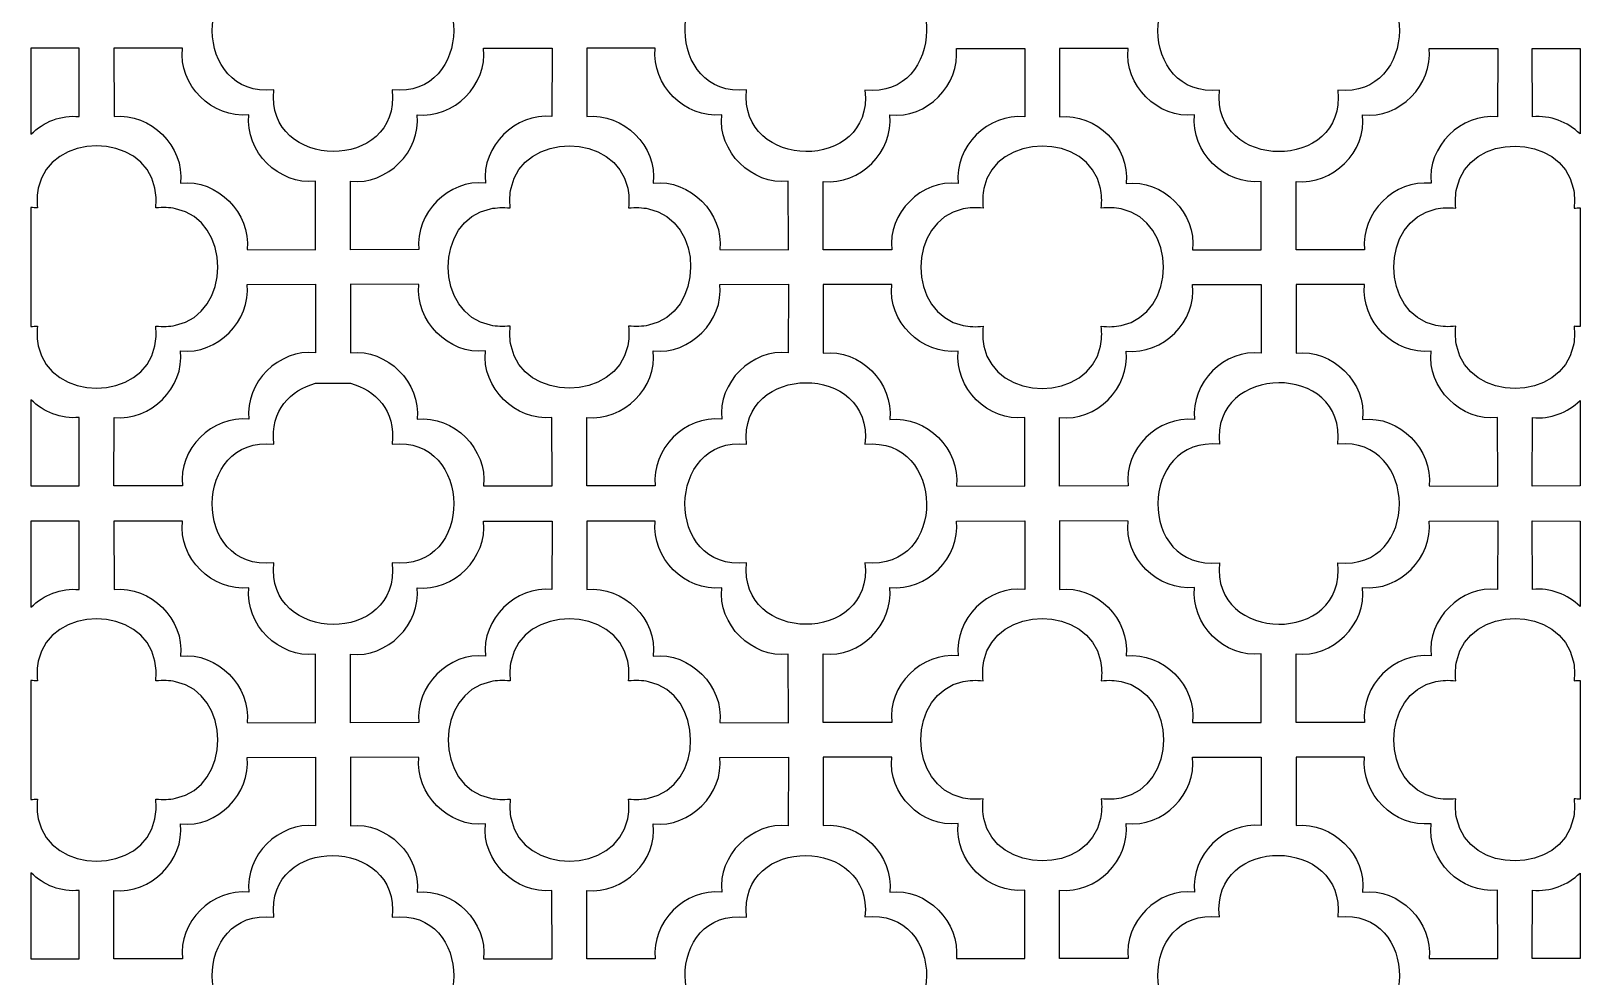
# Model space of a CAD drawing. Header units: centimetres. Extents: x -88 to 88, y -96 to 96.
# Drawn here: x -87.7 to -7.7, y -0.8 to 48.1 of the extents above; entities that cross this region are included whole.
import ezdxf

# ---------------------------------------------------------------- set-up
doc = ezdxf.new("R2010")
doc.units = ezdxf.units.CM
doc.header["$MEASUREMENT"] = 0
doc.layers.add('layer 1', color=7, linetype='Continuous')

msp = doc.modelspace()

# ---------------------------------------------------------------- linework, layer by layer
at = {"layer": 'layer 1', "color": 177}
for points, knots in [([(-69.05306, 45.06024), (-64.86913, 44.6148), (-64.76237, 51.61286), (-69.05303, 51.15606), (-69.05303, 51.15606), (-68.59581, 55.4509), (-75.61622, 55.3413), (-75.17057, 51.15509), (-75.17057, 51.15509), (-79.46084, 51.61185), (-79.35422, 44.6158), (-75.1706, 45.06121), (-75.1706, 45.06121), (-75.61625, 40.87498), (-68.59584, 40.7654), (-69.05306, 45.06024)], [0, 0, 0, 0, 0.2, 0.2, 0.2, 0.2, 0.4, 0.4, 0.4, 0.4, 0.6, 0.6, 0.6, 0.6, 1, 1, 1, 1]), ([(-44.62235, 45.04892), (-40.43472, 44.60309), (-40.32764, 51.62461), (-44.62232, 51.16738), (-44.62232, 51.16738), (-44.1642, 55.47062), (-51.18381, 55.33546), (-50.73889, 51.15606), (-50.73889, 51.15606), (-55.0295, 51.61286), (-54.92285, 44.6148), (-50.73892, 45.06024), (-50.73892, 45.06024), (-51.18386, 40.88083), (-44.16423, 40.74567), (-44.62235, 45.04892)], [0, 0, 0, 0, 0.2, 0.2, 0.2, 0.2, 0.4, 0.4, 0.4, 0.4, 0.6, 0.6, 0.6, 0.6, 1, 1, 1, 1]), ([(-20.19064, 51.16641), (-19.73359, 55.45965), (-26.75396, 55.35481), (-26.30818, 51.16738), (-26.30818, 51.16738), (-30.60281, 51.62461), (-30.49586, 44.60309), (-26.30821, 45.04892), (-26.30821, 45.04892), (-26.754, 40.86144), (-19.73362, 40.75666), (-20.19067, 45.04989), (-20.19067, 45.04989), (-16.00335, 44.6041), (-15.89631, 51.62361), (-20.19064, 51.16641)], [0, 0, 0, 0, 0.2, 0.2, 0.2, 0.2, 0.4, 0.4, 0.4, 0.4, 0.6, 0.6, 0.6, 0.6, 1, 1, 1, 1]), ([(-87.71752, 42.76727), (-87.71752, 42.76727), (-87.71752, 47.2164), (-87.71752, 47.2164), (-87.71752, 47.2164), (-87.71752, 47.2164), (-85.22196, 47.22044), (-85.22196, 47.22044), (-85.22196, 47.22044), (-85.22196, 47.22044), (-85.22769, 43.67915), (-85.22769, 43.67915), (-85.22769, 43.67915), (-86.16437, 43.78184), (-87.0691, 43.40535), (-87.71752, 42.76727)], [0, 0, 0, 0, 0.2, 0.2, 0.2, 0.2, 0.4, 0.4, 0.4, 0.4, 0.6, 0.6, 0.6, 0.6, 1, 1, 1, 1]), ([(-73.01206, 36.79913), (-73.01206, 36.79913), (-76.55336, 36.80485), (-76.55336, 36.80485), (-76.55336, 36.80485), (-76.34638, 38.69269), (-78.08597, 40.45074), (-79.99032, 40.24223), (-79.99032, 40.24223), (-79.78179, 42.14657), (-81.53981, 43.88613), (-83.42765, 43.67915), (-83.42765, 43.67915), (-83.42765, 43.67915), (-83.43338, 47.22044), (-83.43338, 47.22044), (-83.43338, 47.22044), (-83.43338, 47.22044), (-79.89208, 47.21472), (-79.89208, 47.21472), (-79.89208, 47.21472), (-80.09906, 45.32688), (-78.3595, 43.56886), (-76.45516, 43.77739), (-76.45516, 43.77739), (-76.66367, 41.87304), (-74.90566, 40.13348), (-73.01782, 40.34046), (-73.01782, 40.34046), (-73.01782, 40.34046), (-73.01206, 36.79913), (-73.01206, 36.79913)], [0, 0, 0, 0, 0.11111111, 0.11111111, 0.11111111, 0.11111111, 0.22222222, 0.22222222, 0.22222222, 0.22222222, 0.33333333, 0.33333333, 0.33333333, 0.33333333, 0.44444444, 0.44444444, 0.44444444, 0.44444444, 0.55555556, 0.55555556, 0.55555556, 0.55555556, 0.66666667, 0.66666667, 0.66666667, 0.66666667, 0.77777778, 0.77777778, 0.77777778, 0.77777778, 1, 1, 1, 1]), ([(-71.2116, 36.79816), (-71.2116, 36.79816), (-67.6703, 36.80388), (-67.6703, 36.80388), (-67.6703, 36.80388), (-67.87728, 38.69172), (-66.13769, 40.44977), (-64.23334, 40.24126), (-64.23334, 40.24126), (-64.44187, 42.1456), (-62.68385, 43.88516), (-60.79601, 43.67818), (-60.79601, 43.67818), (-60.79601, 43.67818), (-60.79028, 47.21947), (-60.79028, 47.21947), (-60.79028, 47.21947), (-60.79028, 47.21947), (-64.33158, 47.21375), (-64.33158, 47.21375), (-64.33158, 47.21375), (-64.1246, 45.32591), (-65.86416, 43.56789), (-67.7685, 43.77642), (-67.7685, 43.77642), (-67.55999, 41.87207), (-69.318, 40.13251), (-71.20584, 40.33949), (-71.20584, 40.33949), (-71.20584, 40.33949), (-71.2116, 36.79816), (-71.2116, 36.79816)], [0, 0, 0, 0, 0.11111111, 0.11111111, 0.11111111, 0.11111111, 0.22222222, 0.22222222, 0.22222222, 0.22222222, 0.33333333, 0.33333333, 0.33333333, 0.33333333, 0.44444444, 0.44444444, 0.44444444, 0.44444444, 0.55555556, 0.55555556, 0.55555556, 0.55555556, 0.66666667, 0.66666667, 0.66666667, 0.66666667, 0.77777778, 0.77777778, 0.77777778, 0.77777778, 1, 1, 1, 1]), ([(-48.58038, 36.79816), (-48.58038, 36.79816), (-52.12168, 36.80388), (-52.12168, 36.80388), (-52.12168, 36.80388), (-51.9147, 38.69172), (-53.65429, 40.44977), (-55.55864, 40.24126), (-55.55864, 40.24126), (-55.35011, 42.1456), (-57.10813, 43.88516), (-58.99597, 43.67818), (-58.99597, 43.67818), (-58.99597, 43.67818), (-59.0017, 47.21947), (-59.0017, 47.21947), (-59.0017, 47.21947), (-59.0017, 47.21947), (-55.4604, 47.21375), (-55.4604, 47.21375), (-55.4604, 47.21375), (-55.66738, 45.32591), (-53.92782, 43.56789), (-52.02348, 43.77642), (-52.02348, 43.77642), (-52.23199, 41.87207), (-50.47398, 40.13251), (-48.58614, 40.33949), (-48.58614, 40.33949), (-48.58614, 40.33949), (-48.58038, 36.79816), (-48.58038, 36.79816)], [0, 0, 0, 0, 0.11111111, 0.11111111, 0.11111111, 0.11111111, 0.22222222, 0.22222222, 0.22222222, 0.22222222, 0.33333333, 0.33333333, 0.33333333, 0.33333333, 0.44444444, 0.44444444, 0.44444444, 0.44444444, 0.55555556, 0.55555556, 0.55555556, 0.55555556, 0.66666667, 0.66666667, 0.66666667, 0.66666667, 0.77777778, 0.77777778, 0.77777778, 0.77777778, 1, 1, 1, 1]), ([(-46.78089, 36.78684), (-46.78089, 36.78684), (-43.23959, 36.79256), (-43.23959, 36.79256), (-43.23959, 36.79256), (-43.44657, 38.6804), (-41.70698, 40.43845), (-39.80263, 40.22994), (-39.80263, 40.22994), (-40.01116, 42.13428), (-38.25314, 43.87384), (-36.3653, 43.66686), (-36.3653, 43.66686), (-36.3653, 43.66686), (-36.35957, 47.20815), (-36.35957, 47.20815), (-36.35957, 47.20815), (-36.35957, 47.20815), (-39.90087, 47.20243), (-39.90087, 47.20243), (-39.90087, 47.20243), (-39.69389, 45.31459), (-41.43345, 43.55657), (-43.33779, 43.7651), (-43.33779, 43.7651), (-43.12928, 41.86075), (-44.88729, 40.12119), (-46.77513, 40.32817), (-46.77513, 40.32817), (-46.77513, 40.32817), (-46.78089, 36.78684), (-46.78089, 36.78684)], [0, 0, 0, 0, 0.11111111, 0.11111111, 0.11111111, 0.11111111, 0.22222222, 0.22222222, 0.22222222, 0.22222222, 0.33333333, 0.33333333, 0.33333333, 0.33333333, 0.44444444, 0.44444444, 0.44444444, 0.44444444, 0.55555556, 0.55555556, 0.55555556, 0.55555556, 0.66666667, 0.66666667, 0.66666667, 0.66666667, 0.77777778, 0.77777778, 0.77777778, 0.77777778, 1, 1, 1, 1]), ([(-24.14967, 36.78684), (-24.14967, 36.78684), (-27.69097, 36.79256), (-27.69097, 36.79256), (-27.69097, 36.79256), (-27.48399, 38.6804), (-29.22358, 40.43845), (-31.12793, 40.22994), (-31.12793, 40.22994), (-30.9194, 42.13428), (-32.67742, 43.87384), (-34.56526, 43.66686), (-34.56526, 43.66686), (-34.56526, 43.66686), (-34.57099, 47.20815), (-34.57099, 47.20815), (-34.57099, 47.20815), (-34.57099, 47.20815), (-31.02969, 47.20243), (-31.02969, 47.20243), (-31.02969, 47.20243), (-31.23667, 45.31459), (-29.49711, 43.55657), (-27.59277, 43.7651), (-27.59277, 43.7651), (-27.80128, 41.86075), (-26.04327, 40.12119), (-24.15543, 40.32817), (-24.15543, 40.32817), (-24.15543, 40.32817), (-24.14967, 36.78684), (-24.14967, 36.78684)], [0, 0, 0, 0, 0.11111111, 0.11111111, 0.11111111, 0.11111111, 0.22222222, 0.22222222, 0.22222222, 0.22222222, 0.33333333, 0.33333333, 0.33333333, 0.33333333, 0.44444444, 0.44444444, 0.44444444, 0.44444444, 0.55555556, 0.55555556, 0.55555556, 0.55555556, 0.66666667, 0.66666667, 0.66666667, 0.66666667, 0.77777778, 0.77777778, 0.77777778, 0.77777778, 1, 1, 1, 1]), ([(-22.34921, 36.78781), (-22.34921, 36.78781), (-18.80791, 36.79353), (-18.80791, 36.79353), (-18.80791, 36.79353), (-19.01489, 38.68137), (-17.2753, 40.43942), (-15.37095, 40.23091), (-15.37095, 40.23091), (-15.57948, 42.13525), (-13.82146, 43.87481), (-11.93362, 43.66783), (-11.93362, 43.66783), (-11.93362, 43.66783), (-11.92789, 47.20912), (-11.92789, 47.20912), (-11.92789, 47.20912), (-11.92789, 47.20912), (-15.46919, 47.2034), (-15.46919, 47.2034), (-15.46919, 47.2034), (-15.26221, 45.31556), (-17.00177, 43.55754), (-18.90611, 43.76607), (-18.90611, 43.76607), (-18.6976, 41.86172), (-20.45561, 40.12216), (-22.34345, 40.32914), (-22.34345, 40.32914), (-22.34345, 40.32914), (-22.34921, 36.78781), (-22.34921, 36.78781)], [0, 0, 0, 0, 0.11111111, 0.11111111, 0.11111111, 0.11111111, 0.22222222, 0.22222222, 0.22222222, 0.22222222, 0.33333333, 0.33333333, 0.33333333, 0.33333333, 0.44444444, 0.44444444, 0.44444444, 0.44444444, 0.55555556, 0.55555556, 0.55555556, 0.55555556, 0.66666667, 0.66666667, 0.66666667, 0.66666667, 0.77777778, 0.77777778, 0.77777778, 0.77777778, 1, 1, 1, 1]), ([(-7.6736, 42.78494), (-7.6736, 42.78494), (-7.67359, 47.20513), (-7.67359, 47.20513), (-7.67359, 47.20513), (-7.67359, 47.20513), (-10.13931, 47.20912), (-10.13931, 47.20912), (-10.13931, 47.20912), (-10.13931, 47.20912), (-10.13358, 43.66783), (-10.13358, 43.66783), (-10.13358, 43.66783), (-9.21119, 43.76895), (-8.31978, 43.40538), (-7.6736, 42.78494)], [0, 0, 0, 0, 0.2, 0.2, 0.2, 0.2, 0.4, 0.4, 0.4, 0.4, 0.6, 0.6, 0.6, 0.6, 1, 1, 1, 1]), ([(-87.71752, 32.83126), (-87.71752, 32.83126), (-87.71752, 38.97867), (-87.71752, 38.97867), (-87.71752, 38.97867), (-87.60846, 38.97683), (-87.49635, 38.96992), (-87.3812, 38.95767), (-87.3812, 38.95767), (-87.42102, 39.33165), (-87.40426, 39.6735), (-87.34115, 39.98338), (-87.34115, 39.98338), (-86.74925, 42.88975), (-81.91012, 42.90948), (-81.31419, 39.98338), (-81.31419, 39.98338), (-81.25108, 39.6735), (-81.23432, 39.33165), (-81.27414, 38.95767), (-81.27414, 38.95767), (-80.89915, 38.99759), (-80.55654, 38.98073), (-80.24605, 38.91725), (-80.24605, 38.91725), (-77.32431, 38.31987), (-77.34308, 33.48615), (-80.24564, 32.8927), (-80.24564, 32.8927), (-80.55613, 32.82922), (-80.89874, 32.81236), (-81.27373, 32.85228), (-81.27373, 32.85228), (-81.23391, 32.4783), (-81.25067, 32.13645), (-81.31378, 31.82657), (-81.31378, 31.82657), (-81.90971, 28.90047), (-86.74884, 28.9202), (-87.34074, 31.82657), (-87.34074, 31.82657), (-87.40385, 32.13645), (-87.42061, 32.4783), (-87.38079, 32.85228), (-87.38079, 32.85228), (-87.49609, 32.84001), (-87.60833, 32.83309), (-87.71752, 32.83126)], [0, 0, 0, 0, 0.07692308, 0.07692308, 0.07692308, 0.07692308, 0.15384615, 0.15384615, 0.15384615, 0.15384615, 0.23076923, 0.23076923, 0.23076923, 0.23076923, 0.30769231, 0.30769231, 0.30769231, 0.30769231, 0.38461538, 0.38461538, 0.38461538, 0.38461538, 0.46153846, 0.46153846, 0.46153846, 0.46153846, 0.53846154, 0.53846154, 0.53846154, 0.53846154, 0.61538462, 0.61538462, 0.61538462, 0.61538462, 0.69230769, 0.69230769, 0.69230769, 0.69230769, 0.76923077, 0.76923077, 0.76923077, 0.76923077, 0.84615385, 0.84615385, 0.84615385, 0.84615385, 1, 1, 1, 1]), ([(-55.81437, 38.91628), (-56.12486, 38.97976), (-56.46747, 38.99662), (-56.84246, 38.9567), (-56.84246, 38.9567), (-56.80264, 39.33068), (-56.8194, 39.67253), (-56.88251, 39.98241), (-56.88251, 39.98241), (-57.47441, 42.88878), (-62.31354, 42.90851), (-62.90947, 39.98241), (-62.90947, 39.98241), (-62.97258, 39.67253), (-62.98934, 39.33068), (-62.94952, 38.9567), (-62.94952, 38.9567), (-63.32451, 38.99662), (-63.66712, 38.97976), (-63.97761, 38.91628), (-63.97761, 38.91628), (-66.89935, 38.3189), (-66.88058, 33.48518), (-63.97802, 32.89173), (-63.97802, 32.89173), (-63.66753, 32.82825), (-63.32492, 32.81139), (-62.94993, 32.85131), (-62.94993, 32.85131), (-62.98975, 32.47733), (-62.97299, 32.13548), (-62.90988, 31.8256), (-62.90988, 31.8256), (-62.31395, 28.8995), (-57.47482, 28.91923), (-56.88292, 31.8256), (-56.88292, 31.8256), (-56.81981, 32.13548), (-56.80305, 32.47733), (-56.84287, 32.85131), (-56.84287, 32.85131), (-56.46788, 32.81139), (-56.12527, 32.82825), (-55.81478, 32.89173), (-55.81478, 32.89173), (-52.91267, 33.48509), (-52.89203, 38.31878), (-55.81437, 38.91628)], [0, 0, 0, 0, 0.07692308, 0.07692308, 0.07692308, 0.07692308, 0.15384615, 0.15384615, 0.15384615, 0.15384615, 0.23076923, 0.23076923, 0.23076923, 0.23076923, 0.30769231, 0.30769231, 0.30769231, 0.30769231, 0.38461538, 0.38461538, 0.38461538, 0.38461538, 0.46153846, 0.46153846, 0.46153846, 0.46153846, 0.53846154, 0.53846154, 0.53846154, 0.53846154, 0.61538462, 0.61538462, 0.61538462, 0.61538462, 0.69230769, 0.69230769, 0.69230769, 0.69230769, 0.76923077, 0.76923077, 0.76923077, 0.76923077, 0.84615385, 0.84615385, 0.84615385, 0.84615385, 1, 1, 1, 1]), ([(-39.5469, 38.90496), (-39.23641, 38.96844), (-38.8938, 38.9853), (-38.51881, 38.94538), (-38.51881, 38.94538), (-38.55863, 39.31936), (-38.54187, 39.66121), (-38.47876, 39.97109), (-38.47876, 39.97109), (-37.88686, 42.87746), (-33.04773, 42.89719), (-32.4518, 39.97109), (-32.4518, 39.97109), (-32.38869, 39.66121), (-32.37193, 39.31936), (-32.41175, 38.94538), (-32.41175, 38.94538), (-32.03676, 38.9853), (-31.69415, 38.96844), (-31.38366, 38.90496), (-31.38366, 38.90496), (-28.46192, 38.30758), (-28.48069, 33.47386), (-31.38325, 32.88041), (-31.38325, 32.88041), (-31.69374, 32.81693), (-32.03635, 32.80007), (-32.41134, 32.83999), (-32.41134, 32.83999), (-32.37152, 32.46601), (-32.38828, 32.12416), (-32.45139, 31.81428), (-32.45139, 31.81428), (-33.04732, 28.88818), (-37.88645, 28.90791), (-38.47835, 31.81428), (-38.47835, 31.81428), (-38.54146, 32.12416), (-38.55822, 32.46601), (-38.5184, 32.83999), (-38.5184, 32.83999), (-38.89339, 32.80007), (-39.236, 32.81693), (-39.54649, 32.88041), (-39.54649, 32.88041), (-42.4486, 33.47377), (-42.46924, 38.30746), (-39.5469, 38.90496)], [0, 0, 0, 0, 0.07692308, 0.07692308, 0.07692308, 0.07692308, 0.15384615, 0.15384615, 0.15384615, 0.15384615, 0.23076923, 0.23076923, 0.23076923, 0.23076923, 0.30769231, 0.30769231, 0.30769231, 0.30769231, 0.38461538, 0.38461538, 0.38461538, 0.38461538, 0.46153846, 0.46153846, 0.46153846, 0.46153846, 0.53846154, 0.53846154, 0.53846154, 0.53846154, 0.61538462, 0.61538462, 0.61538462, 0.61538462, 0.69230769, 0.69230769, 0.69230769, 0.69230769, 0.76923077, 0.76923077, 0.76923077, 0.76923077, 0.84615385, 0.84615385, 0.84615385, 0.84615385, 1, 1, 1, 1]), ([(-7.6736, 32.82057), (-7.6736, 32.82057), (-7.67359, 38.96672), (-7.67359, 38.96672), (-7.67359, 38.96672), (-7.77323, 38.96421), (-7.87539, 38.95749), (-7.98007, 38.94635), (-7.98007, 38.94635), (-7.94025, 39.32033), (-7.95701, 39.66218), (-8.02012, 39.97206), (-8.02012, 39.97206), (-8.61202, 42.87843), (-13.45115, 42.89816), (-14.04708, 39.97206), (-14.04708, 39.97206), (-14.11019, 39.66218), (-14.12695, 39.32033), (-14.08713, 38.94635), (-14.08713, 38.94635), (-14.46212, 38.98627), (-14.80473, 38.96941), (-15.11522, 38.90593), (-15.11522, 38.90593), (-18.03696, 38.30855), (-18.01819, 33.47483), (-15.11563, 32.88138), (-15.11563, 32.88138), (-14.80514, 32.8179), (-14.46253, 32.80104), (-14.08754, 32.84096), (-14.08754, 32.84096), (-14.12736, 32.46698), (-14.1106, 32.12513), (-14.04749, 31.81525), (-14.04749, 31.81525), (-13.45156, 28.88915), (-8.61243, 28.90888), (-8.02053, 31.81525), (-8.02053, 31.81525), (-7.95742, 32.12513), (-7.94066, 32.46698), (-7.98048, 32.84096), (-7.98048, 32.84096), (-7.87566, 32.82981), (-7.77337, 32.82307), (-7.6736, 32.82057)], [0, 0, 0, 0, 0.07692308, 0.07692308, 0.07692308, 0.07692308, 0.15384615, 0.15384615, 0.15384615, 0.15384615, 0.23076923, 0.23076923, 0.23076923, 0.23076923, 0.30769231, 0.30769231, 0.30769231, 0.30769231, 0.38461538, 0.38461538, 0.38461538, 0.38461538, 0.46153846, 0.46153846, 0.46153846, 0.46153846, 0.53846154, 0.53846154, 0.53846154, 0.53846154, 0.61538462, 0.61538462, 0.61538462, 0.61538462, 0.69230769, 0.69230769, 0.69230769, 0.69230769, 0.76923077, 0.76923077, 0.76923077, 0.76923077, 0.84615385, 0.84615385, 0.84615385, 0.84615385, 1, 1, 1, 1]), ([(-73.01165, 35.01082), (-73.01165, 35.01082), (-76.55295, 35.0051), (-76.55295, 35.0051), (-76.55295, 35.0051), (-76.34597, 33.11726), (-78.08556, 31.35921), (-79.98991, 31.56772), (-79.98991, 31.56772), (-79.78138, 29.66338), (-81.5394, 27.92382), (-83.42724, 28.1308), (-83.42724, 28.1308), (-83.42724, 28.1308), (-83.43297, 24.58951), (-83.43297, 24.58951), (-83.43297, 24.58951), (-83.43297, 24.58951), (-79.89167, 24.59523), (-79.89167, 24.59523), (-79.89167, 24.59523), (-80.09865, 26.48307), (-78.35909, 28.24109), (-76.45475, 28.03256), (-76.45475, 28.03256), (-76.66326, 29.93691), (-74.90525, 31.67647), (-73.01741, 31.46949), (-73.01741, 31.46949), (-73.01741, 31.46949), (-73.01165, 35.01082), (-73.01165, 35.01082)], [0, 0, 0, 0, 0.11111111, 0.11111111, 0.11111111, 0.11111111, 0.22222222, 0.22222222, 0.22222222, 0.22222222, 0.33333333, 0.33333333, 0.33333333, 0.33333333, 0.44444444, 0.44444444, 0.44444444, 0.44444444, 0.55555556, 0.55555556, 0.55555556, 0.55555556, 0.66666667, 0.66666667, 0.66666667, 0.66666667, 0.77777778, 0.77777778, 0.77777778, 0.77777778, 1, 1, 1, 1]), ([(-71.21201, 35.00985), (-71.21201, 35.00985), (-67.67071, 35.00413), (-67.67071, 35.00413), (-67.67071, 35.00413), (-67.87769, 33.11629), (-66.1381, 31.35824), (-64.23375, 31.56675), (-64.23375, 31.56675), (-64.44228, 29.66241), (-62.68426, 27.92285), (-60.79642, 28.12983), (-60.79642, 28.12983), (-60.79642, 28.12983), (-60.79069, 24.58854), (-60.79069, 24.58854), (-60.79069, 24.58854), (-60.79069, 24.58854), (-64.33199, 24.59426), (-64.33199, 24.59426), (-64.33199, 24.59426), (-64.12501, 26.4821), (-65.86457, 28.24012), (-67.76891, 28.03159), (-67.76891, 28.03159), (-67.5604, 29.93594), (-69.31841, 31.6755), (-71.20625, 31.46852), (-71.20625, 31.46852), (-71.20625, 31.46852), (-71.21201, 35.00985), (-71.21201, 35.00985)], [0, 0, 0, 0, 0.11111111, 0.11111111, 0.11111111, 0.11111111, 0.22222222, 0.22222222, 0.22222222, 0.22222222, 0.33333333, 0.33333333, 0.33333333, 0.33333333, 0.44444444, 0.44444444, 0.44444444, 0.44444444, 0.55555556, 0.55555556, 0.55555556, 0.55555556, 0.66666667, 0.66666667, 0.66666667, 0.66666667, 0.77777778, 0.77777778, 0.77777778, 0.77777778, 1, 1, 1, 1]), ([(-48.58079, 35.00985), (-48.58079, 35.00985), (-52.12209, 35.00413), (-52.12209, 35.00413), (-52.12209, 35.00413), (-51.91511, 33.11629), (-53.6547, 31.35824), (-55.55905, 31.56675), (-55.55905, 31.56675), (-55.35052, 29.66241), (-57.10854, 27.92285), (-58.99638, 28.12983), (-58.99638, 28.12983), (-58.99638, 28.12983), (-59.00211, 24.58854), (-59.00211, 24.58854), (-59.00211, 24.58854), (-59.00211, 24.58854), (-55.46081, 24.59426), (-55.46081, 24.59426), (-55.46081, 24.59426), (-55.66779, 26.4821), (-53.92823, 28.24012), (-52.02389, 28.03159), (-52.02389, 28.03159), (-52.2324, 29.93594), (-50.47439, 31.6755), (-48.58655, 31.46852), (-48.58655, 31.46852), (-48.58655, 31.46852), (-48.58079, 35.00985), (-48.58079, 35.00985)], [0, 0, 0, 0, 0.11111111, 0.11111111, 0.11111111, 0.11111111, 0.22222222, 0.22222222, 0.22222222, 0.22222222, 0.33333333, 0.33333333, 0.33333333, 0.33333333, 0.44444444, 0.44444444, 0.44444444, 0.44444444, 0.55555556, 0.55555556, 0.55555556, 0.55555556, 0.66666667, 0.66666667, 0.66666667, 0.66666667, 0.77777778, 0.77777778, 0.77777778, 0.77777778, 1, 1, 1, 1]), ([(-46.78048, 34.99853), (-46.78048, 34.99853), (-43.23918, 34.99281), (-43.23918, 34.99281), (-43.23918, 34.99281), (-43.44616, 33.10497), (-41.70657, 31.34692), (-39.80222, 31.55543), (-39.80222, 31.55543), (-40.01075, 29.65109), (-38.25273, 27.91153), (-36.36489, 28.11851), (-36.36489, 28.11851), (-36.36489, 28.11851), (-36.35916, 24.57722), (-36.35916, 24.57722), (-36.35916, 24.57722), (-36.35916, 24.57722), (-39.90046, 24.58294), (-39.90046, 24.58294), (-39.90046, 24.58294), (-39.69348, 26.47078), (-41.43304, 28.2288), (-43.33738, 28.02027), (-43.33738, 28.02027), (-43.12887, 29.92462), (-44.88688, 31.66418), (-46.77472, 31.4572), (-46.77472, 31.4572), (-46.77472, 31.4572), (-46.78048, 34.99853), (-46.78048, 34.99853)], [0, 0, 0, 0, 0.11111111, 0.11111111, 0.11111111, 0.11111111, 0.22222222, 0.22222222, 0.22222222, 0.22222222, 0.33333333, 0.33333333, 0.33333333, 0.33333333, 0.44444444, 0.44444444, 0.44444444, 0.44444444, 0.55555556, 0.55555556, 0.55555556, 0.55555556, 0.66666667, 0.66666667, 0.66666667, 0.66666667, 0.77777778, 0.77777778, 0.77777778, 0.77777778, 1, 1, 1, 1]), ([(-24.14926, 34.99853), (-24.14926, 34.99853), (-27.69056, 34.99281), (-27.69056, 34.99281), (-27.69056, 34.99281), (-27.48358, 33.10497), (-29.22317, 31.34692), (-31.12752, 31.55543), (-31.12752, 31.55543), (-30.91899, 29.65109), (-32.67701, 27.91153), (-34.56485, 28.11851), (-34.56485, 28.11851), (-34.56485, 28.11851), (-34.57058, 24.57722), (-34.57058, 24.57722), (-34.57058, 24.57722), (-34.57058, 24.57722), (-31.02928, 24.58294), (-31.02928, 24.58294), (-31.02928, 24.58294), (-31.23626, 26.47078), (-29.4967, 28.2288), (-27.59236, 28.02027), (-27.59236, 28.02027), (-27.80087, 29.92462), (-26.04286, 31.66418), (-24.15502, 31.4572), (-24.15502, 31.4572), (-24.15502, 31.4572), (-24.14926, 34.99853), (-24.14926, 34.99853)], [0, 0, 0, 0, 0.11111111, 0.11111111, 0.11111111, 0.11111111, 0.22222222, 0.22222222, 0.22222222, 0.22222222, 0.33333333, 0.33333333, 0.33333333, 0.33333333, 0.44444444, 0.44444444, 0.44444444, 0.44444444, 0.55555556, 0.55555556, 0.55555556, 0.55555556, 0.66666667, 0.66666667, 0.66666667, 0.66666667, 0.77777778, 0.77777778, 0.77777778, 0.77777778, 1, 1, 1, 1]), ([(-22.34962, 34.9995), (-22.34962, 34.9995), (-18.80832, 34.99378), (-18.80832, 34.99378), (-18.80832, 34.99378), (-19.0153, 33.10594), (-17.27571, 31.34789), (-15.37136, 31.5564), (-15.37136, 31.5564), (-15.57989, 29.65206), (-13.82187, 27.9125), (-11.93403, 28.11948), (-11.93403, 28.11948), (-11.93403, 28.11948), (-11.9283, 24.57819), (-11.9283, 24.57819), (-11.9283, 24.57819), (-11.9283, 24.57819), (-15.4696, 24.58391), (-15.4696, 24.58391), (-15.4696, 24.58391), (-15.26262, 26.47175), (-17.00218, 28.22977), (-18.90652, 28.02124), (-18.90652, 28.02124), (-18.69801, 29.92559), (-20.45602, 31.66515), (-22.34386, 31.45817), (-22.34386, 31.45817), (-22.34386, 31.45817), (-22.34962, 34.9995), (-22.34962, 34.9995)], [0, 0, 0, 0, 0.11111111, 0.11111111, 0.11111111, 0.11111111, 0.22222222, 0.22222222, 0.22222222, 0.22222222, 0.33333333, 0.33333333, 0.33333333, 0.33333333, 0.44444444, 0.44444444, 0.44444444, 0.44444444, 0.55555556, 0.55555556, 0.55555556, 0.55555556, 0.66666667, 0.66666667, 0.66666667, 0.66666667, 0.77777778, 0.77777778, 0.77777778, 0.77777778, 1, 1, 1, 1]), ([(-50.73933, 26.74777), (-54.93066, 27.194), (-55.03806, 20.14899), (-50.73936, 20.60665), (-50.73936, 20.60665), (-51.18586, 16.41255), (-44.16583, 16.33334), (-44.62197, 20.61797), (-44.62197, 20.61797), (-40.32734, 20.16074), (-40.43427, 27.18229), (-44.62194, 26.73645), (-44.62194, 26.73645), (-44.1658, 31.02108), (-51.18583, 30.9419), (-50.73933, 26.74777)], [0, 0, 0, 0, 0.2, 0.2, 0.2, 0.2, 0.4, 0.4, 0.4, 0.4, 0.6, 0.6, 0.6, 0.6, 1, 1, 1, 1]), ([(-20.19108, 26.73742), (-16.0031, 27.18328), (-15.89614, 20.15974), (-20.19111, 20.617), (-20.19111, 20.617), (-19.7339, 16.32231), (-26.75347, 16.43188), (-26.30783, 20.61797), (-26.30783, 20.61797), (-30.6025, 20.16074), (-30.49545, 27.18227), (-26.3078, 26.73645), (-26.3078, 26.73645), (-26.75344, 30.92252), (-19.73387, 31.03211), (-20.19108, 26.73742)], [0, 0, 0, 0, 0.2, 0.2, 0.2, 0.2, 0.4, 0.4, 0.4, 0.4, 0.6, 0.6, 0.6, 0.6, 1, 1, 1, 1]), ([(-73.01795, 29.89264), (-74.30125, 29.55477), (-75.3572, 28.50536), (-75.17019, 26.74874), (-75.17019, 26.74874), (-79.36183, 27.19499), (-79.46927, 20.14798), (-75.17022, 20.60568), (-75.17022, 20.60568), (-75.61599, 16.41835), (-68.59646, 16.31358), (-69.0535, 20.60665), (-69.0535, 20.60665), (-64.75484, 20.14899), (-64.86212, 27.194), (-69.05347, 26.74777), (-69.05347, 26.74777), (-68.86646, 28.50439), (-69.92241, 29.5538), (-71.20571, 29.89167), (-71.20571, 29.89167), (-71.20571, 29.89167), (-73.01795, 29.89264), (-73.01795, 29.89264)], [0, 0, 0, 0, 0.14285714, 0.14285714, 0.14285714, 0.14285714, 0.28571429, 0.28571429, 0.28571429, 0.28571429, 0.42857143, 0.42857143, 0.42857143, 0.42857143, 0.57142857, 0.57142857, 0.57142857, 0.57142857, 0.71428571, 0.71428571, 0.71428571, 0.71428571, 1, 1, 1, 1]), ([(-87.7175, 24.59354), (-87.7175, 24.59354), (-87.71752, 29.04309), (-87.71752, 29.04309), (-87.71752, 29.04309), (-87.06908, 28.40477), (-86.16416, 28.02809), (-85.22728, 28.1308), (-85.22728, 28.1308), (-85.22728, 28.1308), (-85.22155, 24.58951), (-85.22155, 24.58951), (-85.22155, 24.58951), (-85.22155, 24.58951), (-87.7175, 24.59354), (-87.7175, 24.59354)], [0, 0, 0, 0, 0.2, 0.2, 0.2, 0.2, 0.4, 0.4, 0.4, 0.4, 0.6, 0.6, 0.6, 0.6, 1, 1, 1, 1]), ([(-7.67361, 24.58217), (-7.67361, 24.58217), (-7.6736, 29.00274), (-7.6736, 29.00274), (-7.6736, 29.00274), (-8.3198, 28.38207), (-9.21141, 28.01834), (-10.13399, 28.11948), (-10.13399, 28.11948), (-10.13399, 28.11948), (-10.13972, 24.57819), (-10.13972, 24.57819), (-10.13972, 24.57819), (-10.13972, 24.57819), (-7.67361, 24.58217), (-7.67361, 24.58217)], [0, 0, 0, 0, 0.2, 0.2, 0.2, 0.2, 0.4, 0.4, 0.4, 0.4, 0.6, 0.6, 0.6, 0.6, 1, 1, 1, 1]), ([(-87.71752, 18.31136), (-87.71752, 18.31136), (-87.71751, 22.76087), (-87.71751, 22.76087), (-87.71751, 22.76087), (-87.71751, 22.76087), (-85.22158, 22.76491), (-85.22158, 22.76491), (-85.22158, 22.76491), (-85.22158, 22.76491), (-85.22731, 19.22362), (-85.22731, 19.22362), (-85.22731, 19.22362), (-86.16417, 19.32633), (-87.06908, 18.94967), (-87.71752, 18.31136)], [0, 0, 0, 0, 0.2, 0.2, 0.2, 0.2, 0.4, 0.4, 0.4, 0.4, 0.6, 0.6, 0.6, 0.6, 1, 1, 1, 1]), ([(-73.01168, 12.3436), (-73.01168, 12.3436), (-76.55298, 12.34932), (-76.55298, 12.34932), (-76.55298, 12.34932), (-76.346, 14.23716), (-78.08559, 15.99521), (-79.98994, 15.7867), (-79.98994, 15.7867), (-79.78141, 17.69104), (-81.53943, 19.4306), (-83.42727, 19.22362), (-83.42727, 19.22362), (-83.42727, 19.22362), (-83.433, 22.76491), (-83.433, 22.76491), (-83.433, 22.76491), (-83.433, 22.76491), (-79.8917, 22.75919), (-79.8917, 22.75919), (-79.8917, 22.75919), (-80.09868, 20.87135), (-78.35912, 19.11333), (-76.45478, 19.32186), (-76.45478, 19.32186), (-76.66329, 17.41751), (-74.90528, 15.67795), (-73.01744, 15.88493), (-73.01744, 15.88493), (-73.01744, 15.88493), (-73.01168, 12.3436), (-73.01168, 12.3436)], [0, 0, 0, 0, 0.11111111, 0.11111111, 0.11111111, 0.11111111, 0.22222222, 0.22222222, 0.22222222, 0.22222222, 0.33333333, 0.33333333, 0.33333333, 0.33333333, 0.44444444, 0.44444444, 0.44444444, 0.44444444, 0.55555556, 0.55555556, 0.55555556, 0.55555556, 0.66666667, 0.66666667, 0.66666667, 0.66666667, 0.77777778, 0.77777778, 0.77777778, 0.77777778, 1, 1, 1, 1]), ([(-71.21204, 12.34457), (-71.21204, 12.34457), (-67.67074, 12.35029), (-67.67074, 12.35029), (-67.67074, 12.35029), (-67.87772, 14.23813), (-66.13813, 15.99618), (-64.23378, 15.78767), (-64.23378, 15.78767), (-64.44231, 17.69201), (-62.68429, 19.43157), (-60.79645, 19.22459), (-60.79645, 19.22459), (-60.79645, 19.22459), (-60.79072, 22.76588), (-60.79072, 22.76588), (-60.79072, 22.76588), (-60.79072, 22.76588), (-64.33202, 22.76016), (-64.33202, 22.76016), (-64.33202, 22.76016), (-64.12504, 20.87232), (-65.8646, 19.1143), (-67.76894, 19.32283), (-67.76894, 19.32283), (-67.56043, 17.41848), (-69.31844, 15.67892), (-71.20628, 15.8859), (-71.20628, 15.8859), (-71.20628, 15.8859), (-71.21204, 12.34457), (-71.21204, 12.34457)], [0, 0, 0, 0, 0.11111111, 0.11111111, 0.11111111, 0.11111111, 0.22222222, 0.22222222, 0.22222222, 0.22222222, 0.33333333, 0.33333333, 0.33333333, 0.33333333, 0.44444444, 0.44444444, 0.44444444, 0.44444444, 0.55555556, 0.55555556, 0.55555556, 0.55555556, 0.66666667, 0.66666667, 0.66666667, 0.66666667, 0.77777778, 0.77777778, 0.77777778, 0.77777778, 1, 1, 1, 1]), ([(-48.58082, 12.34457), (-48.58082, 12.34457), (-52.12212, 12.35029), (-52.12212, 12.35029), (-52.12212, 12.35029), (-51.91514, 14.23813), (-53.65473, 15.99618), (-55.55908, 15.78767), (-55.55908, 15.78767), (-55.35055, 17.69201), (-57.10857, 19.43157), (-58.99641, 19.22459), (-58.99641, 19.22459), (-58.99641, 19.22459), (-59.00214, 22.76588), (-59.00214, 22.76588), (-59.00214, 22.76588), (-59.00214, 22.76588), (-55.46084, 22.76016), (-55.46084, 22.76016), (-55.46084, 22.76016), (-55.66782, 20.87232), (-53.92826, 19.1143), (-52.02392, 19.32283), (-52.02392, 19.32283), (-52.23243, 17.41848), (-50.47442, 15.67892), (-48.58658, 15.8859), (-48.58658, 15.8859), (-48.58658, 15.8859), (-48.58082, 12.34457), (-48.58082, 12.34457)], [0, 0, 0, 0, 0.11111111, 0.11111111, 0.11111111, 0.11111111, 0.22222222, 0.22222222, 0.22222222, 0.22222222, 0.33333333, 0.33333333, 0.33333333, 0.33333333, 0.44444444, 0.44444444, 0.44444444, 0.44444444, 0.55555556, 0.55555556, 0.55555556, 0.55555556, 0.66666667, 0.66666667, 0.66666667, 0.66666667, 0.77777778, 0.77777778, 0.77777778, 0.77777778, 1, 1, 1, 1]), ([(-46.78051, 12.35589), (-46.78051, 12.35589), (-43.23921, 12.36161), (-43.23921, 12.36161), (-43.23921, 12.36161), (-43.44619, 14.24945), (-41.7066, 16.0075), (-39.80225, 15.79899), (-39.80225, 15.79899), (-40.01078, 17.70333), (-38.25276, 19.44289), (-36.36492, 19.23591), (-36.36492, 19.23591), (-36.36492, 19.23591), (-36.35919, 22.7772), (-36.35919, 22.7772), (-36.35919, 22.7772), (-36.35919, 22.7772), (-39.90049, 22.77148), (-39.90049, 22.77148), (-39.90049, 22.77148), (-39.69351, 20.88364), (-41.43307, 19.12562), (-43.33741, 19.33415), (-43.33741, 19.33415), (-43.1289, 17.4298), (-44.88691, 15.69024), (-46.77475, 15.89722), (-46.77475, 15.89722), (-46.77475, 15.89722), (-46.78051, 12.35589), (-46.78051, 12.35589)], [0, 0, 0, 0, 0.11111111, 0.11111111, 0.11111111, 0.11111111, 0.22222222, 0.22222222, 0.22222222, 0.22222222, 0.33333333, 0.33333333, 0.33333333, 0.33333333, 0.44444444, 0.44444444, 0.44444444, 0.44444444, 0.55555556, 0.55555556, 0.55555556, 0.55555556, 0.66666667, 0.66666667, 0.66666667, 0.66666667, 0.77777778, 0.77777778, 0.77777778, 0.77777778, 1, 1, 1, 1]), ([(-24.14929, 12.35589), (-24.14929, 12.35589), (-27.69059, 12.36161), (-27.69059, 12.36161), (-27.69059, 12.36161), (-27.48361, 14.24945), (-29.2232, 16.0075), (-31.12755, 15.79899), (-31.12755, 15.79899), (-30.91902, 17.70333), (-32.67704, 19.44289), (-34.56488, 19.23591), (-34.56488, 19.23591), (-34.56488, 19.23591), (-34.57061, 22.7772), (-34.57061, 22.7772), (-34.57061, 22.7772), (-34.57061, 22.7772), (-31.02931, 22.77148), (-31.02931, 22.77148), (-31.02931, 22.77148), (-31.23629, 20.88364), (-29.49673, 19.12562), (-27.59239, 19.33415), (-27.59239, 19.33415), (-27.8009, 17.4298), (-26.04289, 15.69024), (-24.15505, 15.89722), (-24.15505, 15.89722), (-24.15505, 15.89722), (-24.14929, 12.35589), (-24.14929, 12.35589)], [0, 0, 0, 0, 0.11111111, 0.11111111, 0.11111111, 0.11111111, 0.22222222, 0.22222222, 0.22222222, 0.22222222, 0.33333333, 0.33333333, 0.33333333, 0.33333333, 0.44444444, 0.44444444, 0.44444444, 0.44444444, 0.55555556, 0.55555556, 0.55555556, 0.55555556, 0.66666667, 0.66666667, 0.66666667, 0.66666667, 0.77777778, 0.77777778, 0.77777778, 0.77777778, 1, 1, 1, 1]), ([(-22.34965, 12.35492), (-22.34965, 12.35492), (-18.80835, 12.36064), (-18.80835, 12.36064), (-18.80835, 12.36064), (-19.01533, 14.24848), (-17.27574, 16.00653), (-15.37139, 15.79802), (-15.37139, 15.79802), (-15.57992, 17.70236), (-13.8219, 19.44192), (-11.93406, 19.23494), (-11.93406, 19.23494), (-11.93406, 19.23494), (-11.92833, 22.77623), (-11.92833, 22.77623), (-11.92833, 22.77623), (-11.92833, 22.77623), (-15.46963, 22.77051), (-15.46963, 22.77051), (-15.46963, 22.77051), (-15.26265, 20.88267), (-17.00221, 19.12465), (-18.90655, 19.33318), (-18.90655, 19.33318), (-18.69804, 17.42883), (-20.45605, 15.68927), (-22.34389, 15.89625), (-22.34389, 15.89625), (-22.34389, 15.89625), (-22.34965, 12.35492), (-22.34965, 12.35492)], [0, 0, 0, 0, 0.11111111, 0.11111111, 0.11111111, 0.11111111, 0.22222222, 0.22222222, 0.22222222, 0.22222222, 0.33333333, 0.33333333, 0.33333333, 0.33333333, 0.44444444, 0.44444444, 0.44444444, 0.44444444, 0.55555556, 0.55555556, 0.55555556, 0.55555556, 0.66666667, 0.66666667, 0.66666667, 0.66666667, 0.77777778, 0.77777778, 0.77777778, 0.77777778, 1, 1, 1, 1]), ([(-7.6736, 18.35162), (-7.6736, 18.35162), (-7.67361, 22.77224), (-7.67361, 22.77224), (-7.67361, 22.77224), (-7.67361, 22.77224), (-10.13975, 22.77623), (-10.13975, 22.77623), (-10.13975, 22.77623), (-10.13975, 22.77623), (-10.13402, 19.23494), (-10.13402, 19.23494), (-10.13402, 19.23494), (-9.21141, 19.33608), (-8.31981, 18.97232), (-7.6736, 18.35162)], [0, 0, 0, 0, 0.2, 0.2, 0.2, 0.2, 0.4, 0.4, 0.4, 0.4, 0.6, 0.6, 0.6, 0.6, 1, 1, 1, 1]), ([(-87.71752, 8.37574), (-87.71752, 8.37574), (-87.71753, 14.52315), (-87.71753, 14.52315), (-87.71753, 14.52315), (-87.60834, 14.52132), (-87.49611, 14.51441), (-87.38082, 14.50214), (-87.38082, 14.50214), (-87.42064, 14.87612), (-87.40388, 15.21797), (-87.34077, 15.52785), (-87.34077, 15.52785), (-86.74887, 18.43422), (-81.90974, 18.45395), (-81.31381, 15.52785), (-81.31381, 15.52785), (-81.2507, 15.21797), (-81.23394, 14.87612), (-81.27376, 14.50214), (-81.27376, 14.50214), (-80.89877, 14.54206), (-80.55616, 14.5252), (-80.24567, 14.46172), (-80.24567, 14.46172), (-77.34311, 13.86827), (-77.32434, 9.03455), (-80.24608, 8.43717), (-80.24608, 8.43717), (-80.55657, 8.37369), (-80.89918, 8.35683), (-81.27417, 8.39675), (-81.27417, 8.39675), (-81.23435, 8.02277), (-81.25111, 7.68092), (-81.31422, 7.37104), (-81.31422, 7.37104), (-81.91015, 4.44494), (-86.74928, 4.46467), (-87.34118, 7.37104), (-87.34118, 7.37104), (-87.40429, 7.68092), (-87.42105, 8.02277), (-87.38123, 8.39675), (-87.38123, 8.39675), (-87.49637, 8.3845), (-87.60846, 8.37758), (-87.71752, 8.37574)], [0, 0, 0, 0, 0.07692308, 0.07692308, 0.07692308, 0.07692308, 0.15384615, 0.15384615, 0.15384615, 0.15384615, 0.23076923, 0.23076923, 0.23076923, 0.23076923, 0.30769231, 0.30769231, 0.30769231, 0.30769231, 0.38461538, 0.38461538, 0.38461538, 0.38461538, 0.46153846, 0.46153846, 0.46153846, 0.46153846, 0.53846154, 0.53846154, 0.53846154, 0.53846154, 0.61538462, 0.61538462, 0.61538462, 0.61538462, 0.69230769, 0.69230769, 0.69230769, 0.69230769, 0.76923077, 0.76923077, 0.76923077, 0.76923077, 0.84615385, 0.84615385, 0.84615385, 0.84615385, 1, 1, 1, 1]), ([(-55.8144, 8.43814), (-56.12489, 8.37466), (-56.4675, 8.3578), (-56.84249, 8.39772), (-56.84249, 8.39772), (-56.80267, 8.02374), (-56.81943, 7.68189), (-56.88254, 7.37201), (-56.88254, 7.37201), (-57.47444, 4.46564), (-62.31357, 4.44591), (-62.9095, 7.37201), (-62.9095, 7.37201), (-62.97261, 7.68189), (-62.98937, 8.02374), (-62.94955, 8.39772), (-62.94955, 8.39772), (-63.32454, 8.3578), (-63.66715, 8.37466), (-63.97764, 8.43814), (-63.97764, 8.43814), (-66.89938, 9.03552), (-66.88061, 13.86924), (-63.97805, 14.46269), (-63.97805, 14.46269), (-63.66756, 14.52617), (-63.32495, 14.54303), (-62.94996, 14.50311), (-62.94996, 14.50311), (-62.98978, 14.87709), (-62.97302, 15.21894), (-62.90991, 15.52882), (-62.90991, 15.52882), (-62.31398, 18.45492), (-57.47485, 18.43519), (-56.88295, 15.52882), (-56.88295, 15.52882), (-56.81984, 15.21894), (-56.80308, 14.87709), (-56.8429, 14.50311), (-56.8429, 14.50311), (-56.46791, 14.54303), (-56.1253, 14.52617), (-55.81481, 14.46269), (-55.81481, 14.46269), (-52.9127, 13.86933), (-52.89206, 9.03564), (-55.8144, 8.43814)], [0, 0, 0, 0, 0.07692308, 0.07692308, 0.07692308, 0.07692308, 0.15384615, 0.15384615, 0.15384615, 0.15384615, 0.23076923, 0.23076923, 0.23076923, 0.23076923, 0.30769231, 0.30769231, 0.30769231, 0.30769231, 0.38461538, 0.38461538, 0.38461538, 0.38461538, 0.46153846, 0.46153846, 0.46153846, 0.46153846, 0.53846154, 0.53846154, 0.53846154, 0.53846154, 0.61538462, 0.61538462, 0.61538462, 0.61538462, 0.69230769, 0.69230769, 0.69230769, 0.69230769, 0.76923077, 0.76923077, 0.76923077, 0.76923077, 0.84615385, 0.84615385, 0.84615385, 0.84615385, 1, 1, 1, 1]), ([(-39.54693, 8.44946), (-39.23644, 8.38598), (-38.89383, 8.36912), (-38.51884, 8.40904), (-38.51884, 8.40904), (-38.55866, 8.03506), (-38.5419, 7.69321), (-38.47879, 7.38333), (-38.47879, 7.38333), (-37.88689, 4.47696), (-33.04776, 4.45723), (-32.45183, 7.38333), (-32.45183, 7.38333), (-32.38872, 7.69321), (-32.37196, 8.03506), (-32.41178, 8.40904), (-32.41178, 8.40904), (-32.03679, 8.36912), (-31.69418, 8.38598), (-31.38369, 8.44946), (-31.38369, 8.44946), (-28.46195, 9.04684), (-28.48072, 13.88056), (-31.38328, 14.47401), (-31.38328, 14.47401), (-31.69377, 14.53749), (-32.03638, 14.55435), (-32.41137, 14.51443), (-32.41137, 14.51443), (-32.37155, 14.88841), (-32.38831, 15.23026), (-32.45142, 15.54014), (-32.45142, 15.54014), (-33.04735, 18.46624), (-37.88648, 18.44651), (-38.47838, 15.54014), (-38.47838, 15.54014), (-38.54149, 15.23026), (-38.55825, 14.88841), (-38.51843, 14.51443), (-38.51843, 14.51443), (-38.89342, 14.55435), (-39.23603, 14.53749), (-39.54652, 14.47401), (-39.54652, 14.47401), (-42.44863, 13.88065), (-42.46927, 9.04696), (-39.54693, 8.44946)], [0, 0, 0, 0, 0.07692308, 0.07692308, 0.07692308, 0.07692308, 0.15384615, 0.15384615, 0.15384615, 0.15384615, 0.23076923, 0.23076923, 0.23076923, 0.23076923, 0.30769231, 0.30769231, 0.30769231, 0.30769231, 0.38461538, 0.38461538, 0.38461538, 0.38461538, 0.46153846, 0.46153846, 0.46153846, 0.46153846, 0.53846154, 0.53846154, 0.53846154, 0.53846154, 0.61538462, 0.61538462, 0.61538462, 0.61538462, 0.69230769, 0.69230769, 0.69230769, 0.69230769, 0.76923077, 0.76923077, 0.76923077, 0.76923077, 0.84615385, 0.84615385, 0.84615385, 0.84615385, 1, 1, 1, 1]), ([(-7.6736, 8.38769), (-7.6736, 8.38769), (-7.6736, 14.53384), (-7.6736, 14.53384), (-7.6736, 14.53384), (-7.77338, 14.53134), (-7.87568, 14.52461), (-7.98051, 14.51346), (-7.98051, 14.51346), (-7.94069, 14.88744), (-7.95745, 15.22929), (-8.02056, 15.53917), (-8.02056, 15.53917), (-8.61246, 18.44554), (-13.45159, 18.46527), (-14.04752, 15.53917), (-14.04752, 15.53917), (-14.11063, 15.22929), (-14.12739, 14.88744), (-14.08757, 14.51346), (-14.08757, 14.51346), (-14.46256, 14.55338), (-14.80517, 14.53652), (-15.11566, 14.47304), (-15.11566, 14.47304), (-18.01822, 13.87959), (-18.03699, 9.04587), (-15.11525, 8.44849), (-15.11525, 8.44849), (-14.80476, 8.38501), (-14.46215, 8.36815), (-14.08716, 8.40807), (-14.08716, 8.40807), (-14.12698, 8.03409), (-14.11022, 7.69224), (-14.04711, 7.38236), (-14.04711, 7.38236), (-13.45118, 4.45626), (-8.61205, 4.47599), (-8.02015, 7.38236), (-8.02015, 7.38236), (-7.95704, 7.69224), (-7.94028, 8.03409), (-7.9801, 8.40807), (-7.9801, 8.40807), (-7.87541, 8.39693), (-7.77325, 8.3902), (-7.6736, 8.38769)], [0, 0, 0, 0, 0.07692308, 0.07692308, 0.07692308, 0.07692308, 0.15384615, 0.15384615, 0.15384615, 0.15384615, 0.23076923, 0.23076923, 0.23076923, 0.23076923, 0.30769231, 0.30769231, 0.30769231, 0.30769231, 0.38461538, 0.38461538, 0.38461538, 0.38461538, 0.46153846, 0.46153846, 0.46153846, 0.46153846, 0.53846154, 0.53846154, 0.53846154, 0.53846154, 0.61538462, 0.61538462, 0.61538462, 0.61538462, 0.69230769, 0.69230769, 0.69230769, 0.69230769, 0.76923077, 0.76923077, 0.76923077, 0.76923077, 0.84615385, 0.84615385, 0.84615385, 0.84615385, 1, 1, 1, 1]), ([(-73.01209, 10.55529), (-73.01209, 10.55529), (-76.55339, 10.54957), (-76.55339, 10.54957), (-76.55339, 10.54957), (-76.34641, 8.66173), (-78.086, 6.90368), (-79.99035, 7.11219), (-79.99035, 7.11219), (-79.78182, 5.20785), (-81.53984, 3.46829), (-83.42768, 3.67527), (-83.42768, 3.67527), (-83.42768, 3.67527), (-83.43341, 0.13398), (-83.43341, 0.13398), (-83.43341, 0.13398), (-83.43341, 0.13398), (-79.89211, 0.1397), (-79.89211, 0.1397), (-79.89211, 0.1397), (-80.09909, 2.02754), (-78.35953, 3.78556), (-76.45519, 3.57703), (-76.45519, 3.57703), (-76.6637, 5.48138), (-74.90569, 7.22094), (-73.01785, 7.01396), (-73.01785, 7.01396), (-73.01785, 7.01396), (-73.01209, 10.55529), (-73.01209, 10.55529)], [0, 0, 0, 0, 0.11111111, 0.11111111, 0.11111111, 0.11111111, 0.22222222, 0.22222222, 0.22222222, 0.22222222, 0.33333333, 0.33333333, 0.33333333, 0.33333333, 0.44444444, 0.44444444, 0.44444444, 0.44444444, 0.55555556, 0.55555556, 0.55555556, 0.55555556, 0.66666667, 0.66666667, 0.66666667, 0.66666667, 0.77777778, 0.77777778, 0.77777778, 0.77777778, 1, 1, 1, 1]), ([(-71.21163, 10.55626), (-71.21163, 10.55626), (-67.67033, 10.55054), (-67.67033, 10.55054), (-67.67033, 10.55054), (-67.87731, 8.6627), (-66.13772, 6.90465), (-64.23337, 7.11316), (-64.23337, 7.11316), (-64.4419, 5.20882), (-62.68388, 3.46926), (-60.79604, 3.67624), (-60.79604, 3.67624), (-60.79604, 3.67624), (-60.79031, 0.13495), (-60.79031, 0.13495), (-60.79031, 0.13495), (-60.79031, 0.13495), (-64.33161, 0.14067), (-64.33161, 0.14067), (-64.33161, 0.14067), (-64.12463, 2.02851), (-65.86419, 3.78653), (-67.76853, 3.578), (-67.76853, 3.578), (-67.56002, 5.48235), (-69.31803, 7.22191), (-71.20587, 7.01493), (-71.20587, 7.01493), (-71.20587, 7.01493), (-71.21163, 10.55626), (-71.21163, 10.55626)], [0, 0, 0, 0, 0.11111111, 0.11111111, 0.11111111, 0.11111111, 0.22222222, 0.22222222, 0.22222222, 0.22222222, 0.33333333, 0.33333333, 0.33333333, 0.33333333, 0.44444444, 0.44444444, 0.44444444, 0.44444444, 0.55555556, 0.55555556, 0.55555556, 0.55555556, 0.66666667, 0.66666667, 0.66666667, 0.66666667, 0.77777778, 0.77777778, 0.77777778, 0.77777778, 1, 1, 1, 1]), ([(-48.58041, 10.55626), (-48.58041, 10.55626), (-52.12171, 10.55054), (-52.12171, 10.55054), (-52.12171, 10.55054), (-51.91473, 8.6627), (-53.65432, 6.90465), (-55.55867, 7.11316), (-55.55867, 7.11316), (-55.35014, 5.20882), (-57.10816, 3.46926), (-58.996, 3.67624), (-58.996, 3.67624), (-58.996, 3.67624), (-59.00173, 0.13495), (-59.00173, 0.13495), (-59.00173, 0.13495), (-59.00173, 0.13495), (-55.46043, 0.14067), (-55.46043, 0.14067), (-55.46043, 0.14067), (-55.66741, 2.02851), (-53.92785, 3.78653), (-52.02351, 3.578), (-52.02351, 3.578), (-52.23202, 5.48235), (-50.47401, 7.22191), (-48.58617, 7.01493), (-48.58617, 7.01493), (-48.58617, 7.01493), (-48.58041, 10.55626), (-48.58041, 10.55626)], [0, 0, 0, 0, 0.11111111, 0.11111111, 0.11111111, 0.11111111, 0.22222222, 0.22222222, 0.22222222, 0.22222222, 0.33333333, 0.33333333, 0.33333333, 0.33333333, 0.44444444, 0.44444444, 0.44444444, 0.44444444, 0.55555556, 0.55555556, 0.55555556, 0.55555556, 0.66666667, 0.66666667, 0.66666667, 0.66666667, 0.77777778, 0.77777778, 0.77777778, 0.77777778, 1, 1, 1, 1]), ([(-46.78092, 10.56758), (-46.78092, 10.56758), (-43.23962, 10.56186), (-43.23962, 10.56186), (-43.23962, 10.56186), (-43.4466, 8.67402), (-41.70701, 6.91597), (-39.80266, 7.12448), (-39.80266, 7.12448), (-40.01119, 5.22014), (-38.25317, 3.48058), (-36.36533, 3.68756), (-36.36533, 3.68756), (-36.36533, 3.68756), (-36.3596, 0.14627), (-36.3596, 0.14627), (-36.3596, 0.14627), (-36.3596, 0.14627), (-39.9009, 0.15199), (-39.9009, 0.15199), (-39.9009, 0.15199), (-39.69392, 2.03983), (-41.43348, 3.79785), (-43.33782, 3.58932), (-43.33782, 3.58932), (-43.12931, 5.49367), (-44.88732, 7.23323), (-46.77516, 7.02625), (-46.77516, 7.02625), (-46.77516, 7.02625), (-46.78092, 10.56758), (-46.78092, 10.56758)], [0, 0, 0, 0, 0.11111111, 0.11111111, 0.11111111, 0.11111111, 0.22222222, 0.22222222, 0.22222222, 0.22222222, 0.33333333, 0.33333333, 0.33333333, 0.33333333, 0.44444444, 0.44444444, 0.44444444, 0.44444444, 0.55555556, 0.55555556, 0.55555556, 0.55555556, 0.66666667, 0.66666667, 0.66666667, 0.66666667, 0.77777778, 0.77777778, 0.77777778, 0.77777778, 1, 1, 1, 1]), ([(-24.1497, 10.56758), (-24.1497, 10.56758), (-27.691, 10.56186), (-27.691, 10.56186), (-27.691, 10.56186), (-27.48402, 8.67402), (-29.22361, 6.91597), (-31.12796, 7.12448), (-31.12796, 7.12448), (-30.91943, 5.22014), (-32.67745, 3.48058), (-34.56529, 3.68756), (-34.56529, 3.68756), (-34.56529, 3.68756), (-34.57102, 0.14627), (-34.57102, 0.14627), (-34.57102, 0.14627), (-34.57102, 0.14627), (-31.02972, 0.15199), (-31.02972, 0.15199), (-31.02972, 0.15199), (-31.2367, 2.03983), (-29.49714, 3.79785), (-27.5928, 3.58932), (-27.5928, 3.58932), (-27.80131, 5.49367), (-26.0433, 7.23323), (-24.15546, 7.02625), (-24.15546, 7.02625), (-24.15546, 7.02625), (-24.1497, 10.56758), (-24.1497, 10.56758)], [0, 0, 0, 0, 0.11111111, 0.11111111, 0.11111111, 0.11111111, 0.22222222, 0.22222222, 0.22222222, 0.22222222, 0.33333333, 0.33333333, 0.33333333, 0.33333333, 0.44444444, 0.44444444, 0.44444444, 0.44444444, 0.55555556, 0.55555556, 0.55555556, 0.55555556, 0.66666667, 0.66666667, 0.66666667, 0.66666667, 0.77777778, 0.77777778, 0.77777778, 0.77777778, 1, 1, 1, 1]), ([(-22.34924, 10.56661), (-22.34924, 10.56661), (-18.80794, 10.56089), (-18.80794, 10.56089), (-18.80794, 10.56089), (-19.01492, 8.67305), (-17.27533, 6.915), (-15.37098, 7.12351), (-15.37098, 7.12351), (-15.57951, 5.21917), (-13.82149, 3.47961), (-11.93365, 3.68659), (-11.93365, 3.68659), (-11.93365, 3.68659), (-11.92792, 0.1453), (-11.92792, 0.1453), (-11.92792, 0.1453), (-11.92792, 0.1453), (-15.46922, 0.15102), (-15.46922, 0.15102), (-15.46922, 0.15102), (-15.26224, 2.03886), (-17.0018, 3.79688), (-18.90614, 3.58835), (-18.90614, 3.58835), (-18.69763, 5.4927), (-20.45564, 7.23226), (-22.34348, 7.02528), (-22.34348, 7.02528), (-22.34348, 7.02528), (-22.34924, 10.56661), (-22.34924, 10.56661)], [0, 0, 0, 0, 0.11111111, 0.11111111, 0.11111111, 0.11111111, 0.22222222, 0.22222222, 0.22222222, 0.22222222, 0.33333333, 0.33333333, 0.33333333, 0.33333333, 0.44444444, 0.44444444, 0.44444444, 0.44444444, 0.55555556, 0.55555556, 0.55555556, 0.55555556, 0.66666667, 0.66666667, 0.66666667, 0.66666667, 0.77777778, 0.77777778, 0.77777778, 0.77777778, 1, 1, 1, 1]), ([(-69.05313, -3.80155), (-64.86922, -4.24698), (-64.76244, 2.75098), (-69.05309, 2.29418), (-69.05309, 2.29418), (-68.6073, 6.48165), (-75.62768, 6.58643), (-75.17063, 2.29321), (-75.17063, 2.29321), (-79.46088, 2.74997), (-79.35427, -4.24598), (-75.17067, -3.80058), (-75.17067, -3.80058), (-75.61632, -7.98681), (-68.59591, -8.09639), (-69.05313, -3.80155)], [0, 0, 0, 0, 0.2, 0.2, 0.2, 0.2, 0.4, 0.4, 0.4, 0.4, 0.6, 0.6, 0.6, 0.6, 1, 1, 1, 1]), ([(-44.62242, -3.81287), (-40.43481, -4.2587), (-40.32771, 2.76273), (-44.62238, 2.3055), (-44.62238, 2.3055), (-44.1759, 6.49949), (-51.19507, 6.57865), (-50.73895, 2.29418), (-50.73895, 2.29418), (-55.02953, 2.75098), (-54.92292, -4.24698), (-50.73899, -3.80155), (-50.73899, -3.80155), (-51.18393, -7.98096), (-44.1643, -8.11612), (-44.62242, -3.81287)], [0, 0, 0, 0, 0.2, 0.2, 0.2, 0.2, 0.4, 0.4, 0.4, 0.4, 0.6, 0.6, 0.6, 0.6, 1, 1, 1, 1]), ([(-20.19074, -3.8119), (-16.00344, -4.2577), (-15.89638, 2.76172), (-20.1907, 2.30453), (-20.1907, 2.30453), (-19.74504, 6.49077), (-26.76546, 6.60032), (-26.30824, 2.3055), (-26.30824, 2.3055), (-30.60284, 2.76272), (-30.49592, -4.2587), (-26.30828, -3.81287), (-26.30828, -3.81287), (-26.75407, -8.00035), (-19.73369, -8.10513), (-20.19074, -3.8119)], [0, 0, 0, 0, 0.2, 0.2, 0.2, 0.2, 0.4, 0.4, 0.4, 0.4, 0.6, 0.6, 0.6, 0.6, 1, 1, 1, 1]), ([(-87.71752, 0.13801), (-87.71752, 0.13801), (-87.71752, 4.58711), (-87.71752, 4.58711), (-87.71752, 4.58711), (-87.06911, 3.94905), (-86.16438, 3.57258), (-85.22772, 3.67527), (-85.22772, 3.67527), (-85.22772, 3.67527), (-85.22199, 0.13398), (-85.22199, 0.13398), (-85.22199, 0.13398), (-85.22199, 0.13398), (-87.71752, 0.13801), (-87.71752, 0.13801)], [0, 0, 0, 0, 0.2, 0.2, 0.2, 0.2, 0.4, 0.4, 0.4, 0.4, 0.6, 0.6, 0.6, 0.6, 1, 1, 1, 1]), ([(-7.67359, 0.14928), (-7.67359, 0.14928), (-7.6736, 4.56949), (-7.6736, 4.56949), (-7.6736, 4.56949), (-8.31977, 3.94905), (-9.2112, 3.58547), (-10.13361, 3.68659), (-10.13361, 3.68659), (-10.13361, 3.68659), (-10.13934, 0.1453), (-10.13934, 0.1453), (-10.13934, 0.1453), (-10.13934, 0.1453), (-7.67359, 0.14928), (-7.67359, 0.14928)], [0, 0, 0, 0, 0.2, 0.2, 0.2, 0.2, 0.4, 0.4, 0.4, 0.4, 0.6, 0.6, 0.6, 0.6, 1, 1, 1, 1])]:
    msp.add_open_spline(points, degree=3, knots=knots, dxfattribs=at)

doc.saveas('drawing.dxf')
